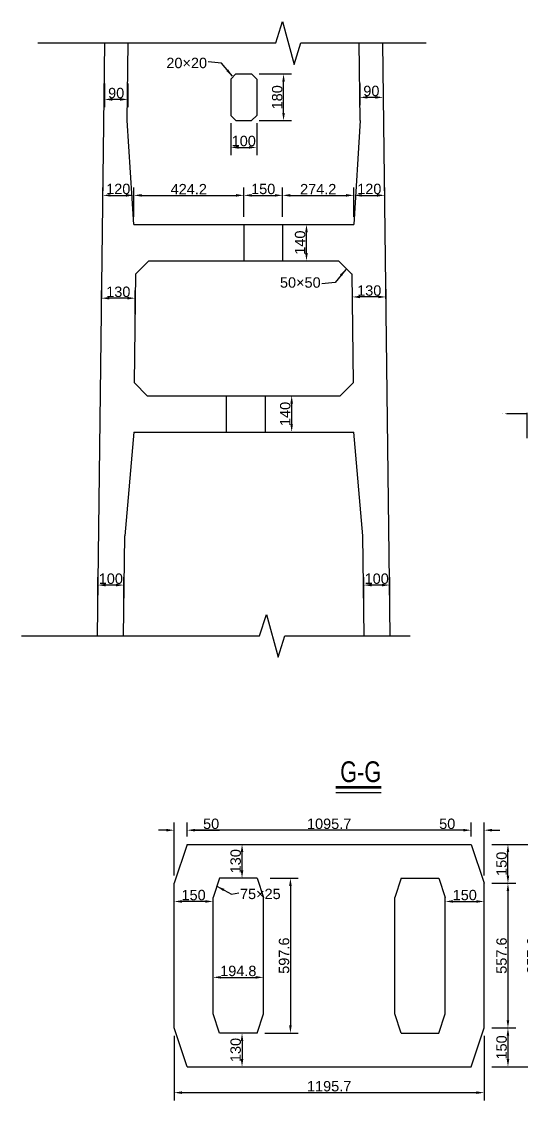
# Model space of a CAD drawing. Header units: millimetres. Extents: x 32645 to 210887, y 65210 to 90102.
# Drawn here: x 143691 to 153331, y 66458 to 87242 of the extents above; entities that cross this region are included whole.
import ezdxf

# ---------------------------------------------------------------- set-up
doc = ezdxf.new("R2010")
doc.units = ezdxf.units.MM
for name, color, linetype in [('1', 7, 'Continuous'), ('CYAN', 4, 'Continuous'), ('RED', 1, 'Continuous'), ('文本', 7, 'Continuous'), ('粗实线', 3, 'Continuous'), ('细实线', 7, 'Continuous')]:
    doc.layers.add(name, color=color, linetype=linetype)
doc.styles.get("Standard").update_dxf_attribs({"font": 'arial.ttf'})
doc.dimstyles.get("Standard").update_dxf_attribs({"dimtxt": 0.18, "dimasz": 0.18, "dimexe": 0.18, "dimexo": 0.0625, "dimgap": 0.09, "dimtad": 0, "dimtih": 1, "dimtoh": 1, "dimdec": 4, "dimzin": 0, "dimdsep": 46, "dimtxsty": 'Standard', "dimcen": 0.09, "dimadec": 0, "dimazin": 0, "dimtfac": 1, "dimtdec": 4, "dimtofl": 0, "dimtmove": 0, "dimatfit": 3, "dimfxl": 1, "dimtolj": 1, "dimtzin": 0, "dimarcsym": 0})
doc.dimstyles.new('大样STANDARD', dxfattribs={"dimscale": 100, "dimtxt": 2, "dimasz": 1.5, "dimexe": 1.5, "dimexo": 1.5, "dimgap": 0.2, "dimtad": 1, "dimdec": 1, "dimlfac": 0.2, "dimdsep": 46, "dimtxsty": 'Standard', "dimcen": 0, "dimclrd": 4, "dimclre": 4, "dimclrt": 4, "dimadec": 0, "dimazin": 0, "dimtfac": 1, "dimtdec": 1, "dimtofl": 0, "dimtmove": 0, "dimatfit": 3, "dimfxl": 1, "dimtolj": 1, "dimtzin": 0, "dimarcsym": 0})

# ---------------------------------------------------------------- blocks, each defined once
blk = doc.blocks.new('*D1277')
at = {"layer": 'CYAN', "color": 0, "lineweight": -2, "transparency": 16777216}
for p, q in [((153441, 79688), (153041, 79688)), ((153441, 79215), (153441, 79706)), ((153673, 79688), (153459, 79688)), ((153691, 79215), (153691, 79706))]:
    blk.add_line(p, q, dxfattribs=at)
at = {"layer": 'CYAN', "color": 0, "transparency": 16777216}
for points in [[(153459, 79691), (153459, 79685), (153441, 79688)], [(153673, 79691), (153673, 79685), (153691, 79688)]]:
    blk.add_solid(points, dxfattribs=at)
at = {"layer": 'DEFPOINTS', "color": 0, "transparency": 16777216}
for p in [(153441, 79688), (153441, 79209), (153691, 79209)]:
    blk.add_point(p, dxfattribs=at)
at = {"layer": 'CYAN', "color": 0, "transparency": 16777216, "insert": (152988, 79688), "char_height": 18, "attachment_point": 5}
blk.add_mtext('\\A1;50.0000', dxfattribs=at)
blk = doc.blocks.new('*D1293')
at = {"layer": '1', "color": 4, "lineweight": -2, "ltscale": 2, "transparency": 16777216}
for p, q in [((145232, 81602), (145232, 82063)), ((145732, 81913), (145382, 81913)), ((145882, 81602), (145882, 82063))]:
    blk.add_line(p, q, dxfattribs=at)
at = {"layer": '1', "color": 4, "ltscale": 2, "transparency": 16777216}
for points in [[(145382, 81938), (145382, 81888), (145232, 81913)], [(145732, 81938), (145732, 81888), (145882, 81913)]]:
    blk.add_solid(points, dxfattribs=at)
at = {"layer": 'DEFPOINTS', "color": 0, "ltscale": 2, "transparency": 16777216}
for p in [(145232, 81913), (145232, 81452), (145882, 81452)]:
    blk.add_point(p, dxfattribs=at)
at = {"layer": '1', "color": 4, "ltscale": 2, "transparency": 16777216, "insert": (145557, 82035), "char_height": 200, "attachment_point": 5}
blk.add_mtext('\\A1;130', dxfattribs=at)
blk = doc.blocks.new('*D1294')
at = {"layer": '1', "color": 4, "lineweight": -2, "ltscale": 2, "transparency": 16777216}
for p, q in [((148126, 80033), (149050, 80033)), ((148900, 79883), (148900, 79483)), ((148126, 79333), (149050, 79333))]:
    blk.add_line(p, q, dxfattribs=at)
at = {"layer": '1', "color": 4, "ltscale": 2, "transparency": 16777216}
for points in [[(148875, 79883), (148925, 79883), (148900, 80033)], [(148875, 79483), (148925, 79483), (148900, 79333)]]:
    blk.add_solid(points, dxfattribs=at)
at = {"layer": 'DEFPOINTS', "color": 0, "ltscale": 2, "transparency": 16777216}
for p in [(147976, 80033), (147976, 79333), (148900, 79333)]:
    blk.add_point(p, dxfattribs=at)
at = {"layer": '1', "color": 4, "ltscale": 2, "transparency": 16777216, "insert": (148777, 79683), "char_height": 200, "attachment_point": 5, "rotation": 90}
blk.add_mtext('\\A1;140', dxfattribs=at)
blk = doc.blocks.new('*D1295')
at = {"layer": '1', "color": 4, "lineweight": -2, "ltscale": 2, "transparency": 16777216}
for p, q in [((148676, 83333), (149336, 83333)), ((149186, 82783), (149186, 83183)), ((148676, 82633), (149336, 82633))]:
    blk.add_line(p, q, dxfattribs=at)
at = {"layer": '1', "color": 4, "ltscale": 2, "transparency": 16777216}
for points in [[(149161, 83183), (149211, 83183), (149186, 83333)], [(149161, 82783), (149211, 82783), (149186, 82633)]]:
    blk.add_solid(points, dxfattribs=at)
at = {"layer": 'DEFPOINTS', "color": 0, "ltscale": 2, "transparency": 16777216}
for p in [(148526, 83333), (149186, 83333), (148526, 82633)]:
    blk.add_point(p, dxfattribs=at)
at = {"layer": '1', "color": 4, "ltscale": 2, "transparency": 16777216, "insert": (149064, 82983), "char_height": 200, "attachment_point": 5, "rotation": 90}
blk.add_mtext('\\A1;140', dxfattribs=at)
blk = doc.blocks.new('*D1296')
at = {"layer": '1', "color": 4, "lineweight": -2, "ltscale": 2, "transparency": 16777216}
for p, q in [((150071, 81602), (150071, 82087)), ((150571, 81937), (150221, 81937)), ((150721, 81602), (150721, 82087))]:
    blk.add_line(p, q, dxfattribs=at)
at = {"layer": '1', "color": 4, "ltscale": 2, "transparency": 16777216}
for points in [[(150221, 81962), (150221, 81912), (150071, 81937)], [(150571, 81962), (150571, 81912), (150721, 81937)]]:
    blk.add_solid(points, dxfattribs=at)
at = {"layer": 'DEFPOINTS', "color": 0, "ltscale": 2, "transparency": 16777216}
for p in [(150071, 81937), (150071, 81452), (150721, 81452)]:
    blk.add_point(p, dxfattribs=at)
at = {"layer": '1', "color": 4, "ltscale": 2, "transparency": 16777216, "insert": (150396, 82059), "char_height": 200, "attachment_point": 5}
blk.add_mtext('\\A1;130', dxfattribs=at)
blk = doc.blocks.new('*D1297')
at = {"layer": '1', "color": 4, "lineweight": -2, "ltscale": 2, "transparency": 16777216}
for p, q in [((145163, 76050), (145163, 76536)), ((145663, 76050), (145663, 76536)), ((145513, 76386), (145313, 76386))]:
    blk.add_line(p, q, dxfattribs=at)
at = {"layer": '1', "color": 4, "ltscale": 2, "transparency": 16777216}
for points in [[(145313, 76411), (145313, 76361), (145163, 76386)], [(145513, 76411), (145513, 76361), (145663, 76386)]]:
    blk.add_solid(points, dxfattribs=at)
at = {"layer": 'DEFPOINTS', "color": 0, "ltscale": 2, "transparency": 16777216}
for p in [(145163, 76386), (145163, 75900), (145663, 75900)]:
    blk.add_point(p, dxfattribs=at)
at = {"layer": '1', "color": 4, "ltscale": 2, "transparency": 16777216, "insert": (145413, 76508), "char_height": 200, "attachment_point": 5}
blk.add_mtext('\\A1;100', dxfattribs=at)
blk = doc.blocks.new('*D1298')
at = {"layer": '1', "color": 4, "lineweight": -2, "ltscale": 2, "transparency": 16777216}
for p, q in [((150290, 76050), (150290, 76536)), ((150790, 76050), (150790, 76536)), ((150640, 76386), (150440, 76386))]:
    blk.add_line(p, q, dxfattribs=at)
at = {"layer": '1', "color": 4, "ltscale": 2, "transparency": 16777216}
for points in [[(150440, 76411), (150440, 76361), (150290, 76386)], [(150640, 76411), (150640, 76361), (150790, 76386)]]:
    blk.add_solid(points, dxfattribs=at)
at = {"layer": 'DEFPOINTS', "color": 0, "ltscale": 2, "transparency": 16777216}
for p in [(150290, 76386), (150290, 75900), (150790, 75900)]:
    blk.add_point(p, dxfattribs=at)
at = {"layer": '1', "color": 4, "ltscale": 2, "transparency": 16777216, "insert": (150540, 76508), "char_height": 200, "attachment_point": 5}
blk.add_mtext('\\A1;100', dxfattribs=at)
blk = doc.blocks.new('*D1299')
at = {"layer": '1', "color": 4, "lineweight": -2, "ltscale": 2, "transparency": 16777216}
for p, q in [((145291, 86046), (145291, 85592)), ((145741, 86046), (145741, 85592)), ((145591, 85742), (145441, 85742))]:
    blk.add_line(p, q, dxfattribs=at)
at = {"layer": '1', "color": 4, "ltscale": 2, "transparency": 16777216}
for points in [[(145441, 85767), (145441, 85717), (145291, 85742)], [(145591, 85767), (145591, 85717), (145741, 85742)]]:
    blk.add_solid(points, dxfattribs=at)
at = {"layer": 'DEFPOINTS', "color": 0, "ltscale": 2, "transparency": 16777216}
for p in [(145291, 86196), (145741, 86196), (145291, 85742)]:
    blk.add_point(p, dxfattribs=at)
at = {"layer": '1', "color": 4, "ltscale": 2, "transparency": 16777216, "insert": (145516, 85864), "char_height": 200, "attachment_point": 5}
blk.add_mtext('\\A1;90', dxfattribs=at)
blk = doc.blocks.new('*D1300')
at = {"layer": '1', "color": 4, "lineweight": -2, "ltscale": 2, "transparency": 16777216}
for p, q in [((150212, 86046), (150212, 85632)), ((150662, 86046), (150662, 85632)), ((150512, 85782), (150362, 85782))]:
    blk.add_line(p, q, dxfattribs=at)
at = {"layer": '1', "color": 4, "ltscale": 2, "transparency": 16777216}
for points in [[(150362, 85807), (150362, 85757), (150212, 85782)], [(150512, 85807), (150512, 85757), (150662, 85782)]]:
    blk.add_solid(points, dxfattribs=at)
at = {"layer": 'DEFPOINTS', "color": 0, "ltscale": 2, "transparency": 16777216}
for p in [(150212, 86196), (150662, 86196), (150212, 85782)]:
    blk.add_point(p, dxfattribs=at)
at = {"layer": '1', "color": 4, "ltscale": 2, "transparency": 16777216, "insert": (150437, 85904), "char_height": 200, "attachment_point": 5}
blk.add_mtext('\\A1;90', dxfattribs=at)
blk = doc.blocks.new('*D1301')
at = {"layer": '1', "color": 4, "lineweight": -2, "ltscale": 2, "transparency": 16777216}
for p, q in [((147726, 85283), (147726, 84668)), ((148226, 85283), (148226, 84668)), ((147876, 84818), (148076, 84818))]:
    blk.add_line(p, q, dxfattribs=at)
at = {"layer": '1', "color": 4, "ltscale": 2, "transparency": 16777216}
for points in [[(147876, 84843), (147876, 84793), (147726, 84818)], [(148076, 84843), (148076, 84793), (148226, 84818)]]:
    blk.add_solid(points, dxfattribs=at)
at = {"layer": 'DEFPOINTS', "color": 0, "ltscale": 2, "transparency": 16777216}
for p in [(147726, 85433), (148226, 85433), (148226, 84818)]:
    blk.add_point(p, dxfattribs=at)
at = {"layer": '1', "color": 4, "ltscale": 2, "transparency": 16777216, "insert": (147976, 84940), "char_height": 200, "attachment_point": 5}
blk.add_mtext('\\A1;100', dxfattribs=at)
blk = doc.blocks.new('*D1302')
at = {"layer": '1', "color": 4, "lineweight": -2, "ltscale": 2, "transparency": 16777216}
for p, q in [((148276, 86233), (148894, 86233)), ((148744, 85483), (148744, 86083)), ((148276, 85333), (148894, 85333))]:
    blk.add_line(p, q, dxfattribs=at)
at = {"layer": '1', "color": 4, "ltscale": 2, "transparency": 16777216}
for points in [[(148719, 86083), (148769, 86083), (148744, 86233)], [(148719, 85483), (148769, 85483), (148744, 85333)]]:
    blk.add_solid(points, dxfattribs=at)
at = {"layer": 'DEFPOINTS', "color": 0, "ltscale": 2, "transparency": 16777216}
for p in [(148126, 86233), (148744, 86233), (148126, 85333)]:
    blk.add_point(p, dxfattribs=at)
at = {"layer": '1', "color": 4, "ltscale": 2, "transparency": 16777216, "insert": (148622, 85783), "char_height": 200, "attachment_point": 5, "rotation": 90}
blk.add_mtext('\\A1;180', dxfattribs=at)
blk = doc.blocks.new('*D1317')
at = {"layer": '1', "color": 4, "lineweight": -2, "ltscale": 2, "transparency": 16777216}
for p, q in [((145256, 83483), (145256, 84044)), ((145856, 83483), (145856, 84044)), ((145406, 83894), (145706, 83894))]:
    blk.add_line(p, q, dxfattribs=at)
at = {"layer": '1', "color": 4, "ltscale": 2, "transparency": 16777216}
for points in [[(145406, 83919), (145406, 83869), (145256, 83894)], [(145706, 83919), (145706, 83869), (145856, 83894)]]:
    blk.add_solid(points, dxfattribs=at)
at = {"layer": 'DEFPOINTS', "color": 0, "ltscale": 2, "transparency": 16777216}
for p in [(145856, 83894), (145256, 83333), (145856, 83333)]:
    blk.add_point(p, dxfattribs=at)
at = {"layer": '1', "color": 4, "ltscale": 2, "transparency": 16777216, "insert": (145556, 84016), "char_height": 200, "attachment_point": 5}
blk.add_mtext('\\A1;120', dxfattribs=at)
blk = doc.blocks.new('*D1318')
at = {"layer": '1', "color": 4, "lineweight": -2, "ltscale": 2, "transparency": 16777216}
for p, q in [((145856, 83483), (145856, 84044)), ((147976, 83483), (147976, 84044)), ((146006, 83894), (147826, 83894))]:
    blk.add_line(p, q, dxfattribs=at)
at = {"layer": '1', "color": 4, "ltscale": 2, "transparency": 16777216}
for points in [[(146006, 83919), (146006, 83869), (145856, 83894)], [(147826, 83919), (147826, 83869), (147976, 83894)]]:
    blk.add_solid(points, dxfattribs=at)
at = {"layer": 'DEFPOINTS', "color": 0, "ltscale": 2, "transparency": 16777216}
for p in [(147976, 83894), (145856, 83333), (147976, 83333)]:
    blk.add_point(p, dxfattribs=at)
at = {"layer": '1', "color": 4, "ltscale": 2, "transparency": 16777216, "insert": (146916, 84014), "char_height": 200, "attachment_point": 5}
blk.add_mtext('\\A1;424.2', dxfattribs=at)
blk = doc.blocks.new('*D1319')
at = {"layer": '1', "color": 4, "lineweight": -2, "ltscale": 2, "transparency": 16777216}
for p, q in [((147976, 83483), (147976, 84044)), ((148726, 83483), (148726, 84044)), ((148126, 83894), (148576, 83894))]:
    blk.add_line(p, q, dxfattribs=at)
at = {"layer": '1', "color": 4, "ltscale": 2, "transparency": 16777216}
for points in [[(148126, 83919), (148126, 83869), (147976, 83894)], [(148576, 83919), (148576, 83869), (148726, 83894)]]:
    blk.add_solid(points, dxfattribs=at)
at = {"layer": 'DEFPOINTS', "color": 0, "ltscale": 2, "transparency": 16777216}
for p in [(148726, 83894), (147976, 83333), (148726, 83333)]:
    blk.add_point(p, dxfattribs=at)
at = {"layer": '1', "color": 4, "ltscale": 2, "transparency": 16777216, "insert": (148351, 84016), "char_height": 200, "attachment_point": 5}
blk.add_mtext('\\A1;150', dxfattribs=at)
blk = doc.blocks.new('*D1320')
at = {"layer": '1', "color": 4, "lineweight": -2, "ltscale": 2, "transparency": 16777216}
for p, q in [((148726, 83483), (148726, 84044)), ((150097, 83483), (150097, 84044)), ((148876, 83894), (149947, 83894))]:
    blk.add_line(p, q, dxfattribs=at)
at = {"layer": '1', "color": 4, "ltscale": 2, "transparency": 16777216}
for points in [[(148876, 83919), (148876, 83869), (148726, 83894)], [(149947, 83919), (149947, 83869), (150097, 83894)]]:
    blk.add_solid(points, dxfattribs=at)
at = {"layer": 'DEFPOINTS', "color": 0, "ltscale": 2, "transparency": 16777216}
for p in [(150097, 83894), (148726, 83333), (150097, 83333)]:
    blk.add_point(p, dxfattribs=at)
at = {"layer": '1', "color": 4, "ltscale": 2, "transparency": 16777216, "insert": (149412, 84014), "char_height": 200, "attachment_point": 5}
blk.add_mtext('\\A1;274.2', dxfattribs=at)
blk = doc.blocks.new('*D1321')
at = {"layer": '1', "color": 4, "lineweight": -2, "ltscale": 2, "transparency": 16777216}
for p, q in [((150097, 83483), (150097, 84044)), ((150697, 83483), (150697, 84044)), ((150247, 83894), (150547, 83894))]:
    blk.add_line(p, q, dxfattribs=at)
at = {"layer": '1', "color": 4, "ltscale": 2, "transparency": 16777216}
for points in [[(150247, 83919), (150247, 83869), (150097, 83894)], [(150547, 83919), (150547, 83869), (150697, 83894)]]:
    blk.add_solid(points, dxfattribs=at)
at = {"layer": 'DEFPOINTS', "color": 0, "ltscale": 2, "transparency": 16777216}
for p in [(150697, 83894), (150097, 83333), (150697, 83333)]:
    blk.add_point(p, dxfattribs=at)
at = {"layer": '1', "color": 4, "ltscale": 2, "transparency": 16777216, "insert": (150397, 84016), "char_height": 200, "attachment_point": 5}
blk.add_mtext('\\A1;120', dxfattribs=at)
blk = doc.blocks.new('*D1339')
at = {"layer": '1', "color": 4, "lineweight": -2, "transparency": 16777216}
for p, q in [((152763, 71391), (153221, 71391)), ((153071, 70791), (153071, 71241)), ((152763, 70641), (153221, 70641))]:
    blk.add_line(p, q, dxfattribs=at)
at = {"layer": '1', "color": 4, "transparency": 16777216}
for points in [[(153046, 71241), (153096, 71241), (153071, 71391)], [(153046, 70791), (153096, 70791), (153071, 70641)]]:
    blk.add_solid(points, dxfattribs=at)
at = {"layer": 'DEFPOINTS', "color": 0, "transparency": 16777216}
for p in [(152613, 71391), (153071, 71391), (152613, 70641)]:
    blk.add_point(p, dxfattribs=at)
at = {"layer": '1', "color": 4, "transparency": 16777216, "insert": (152949, 71016), "char_height": 200, "attachment_point": 5, "rotation": 90}
blk.add_mtext('\\A1;150', dxfattribs=at)
blk = doc.blocks.new('*D1340')
at = {"layer": '1', "color": 4, "lineweight": -2, "transparency": 16777216}
for p, q in [((152763, 70641), (153221, 70641)), ((153071, 70491), (153071, 68004)), ((152763, 67854), (153221, 67854))]:
    blk.add_line(p, q, dxfattribs=at)
at = {"layer": '1', "color": 4, "transparency": 16777216}
for points in [[(153046, 70491), (153096, 70491), (153071, 70641)], [(153046, 68004), (153096, 68004), (153071, 67854)]]:
    blk.add_solid(points, dxfattribs=at)
at = {"layer": 'DEFPOINTS', "color": 0, "transparency": 16777216}
for p in [(152613, 70641), (152613, 67854), (153071, 67854)]:
    blk.add_point(p, dxfattribs=at)
at = {"layer": '1', "color": 4, "transparency": 16777216, "insert": (152949, 69247), "char_height": 200, "attachment_point": 5, "rotation": 90}
blk.add_mtext('\\A1;557.6', dxfattribs=at)
blk = doc.blocks.new('*D1341')
at = {"layer": '1', "color": 4, "lineweight": -2, "transparency": 16777216}
for p, q in [((152763, 67854), (153221, 67854)), ((153071, 67704), (153071, 67254)), ((152763, 67104), (153221, 67104))]:
    blk.add_line(p, q, dxfattribs=at)
at = {"layer": '1', "color": 4, "transparency": 16777216}
for points in [[(153046, 67704), (153096, 67704), (153071, 67854)], [(153046, 67254), (153096, 67254), (153071, 67104)]]:
    blk.add_solid(points, dxfattribs=at)
at = {"layer": 'DEFPOINTS', "color": 0, "transparency": 16777216}
for p in [(152613, 67854), (152613, 67104), (153071, 67104)]:
    blk.add_point(p, dxfattribs=at)
at = {"layer": '1', "color": 4, "transparency": 16777216, "insert": (152949, 67479), "char_height": 200, "attachment_point": 5, "rotation": 90}
blk.add_mtext('\\A1;150', dxfattribs=at)
blk = doc.blocks.new('*D1342')
at = {"layer": '1', "color": 4, "lineweight": -2, "transparency": 16777216}
for p, q in [((152763, 71391), (153813, 71391)), ((153663, 71241), (153663, 67254)), ((152763, 67104), (153813, 67104))]:
    blk.add_line(p, q, dxfattribs=at)
at = {"layer": '1', "color": 4, "transparency": 16777216}
for points in [[(153638, 71241), (153688, 71241), (153663, 71391)], [(153638, 67254), (153688, 67254), (153663, 67104)]]:
    blk.add_solid(points, dxfattribs=at)
at = {"layer": 'DEFPOINTS', "color": 0, "transparency": 16777216}
for p in [(152613, 71391), (152613, 67104), (153663, 67104)]:
    blk.add_point(p, dxfattribs=at)
at = {"layer": '1', "color": 4, "transparency": 16777216, "insert": (153541, 69247), "char_height": 200, "attachment_point": 5, "rotation": 90}
blk.add_mtext('\\A1;857.6', dxfattribs=at)
blk = doc.blocks.new('*D1343')
at = {"layer": '1', "color": 4, "lineweight": -2, "transparency": 16777216}
for p, q in [((152363, 71541), (152363, 71814)), ((152613, 70791), (152613, 71814)), ((152213, 71664), (151737, 71664)), ((152763, 71664), (152913, 71664))]:
    blk.add_line(p, q, dxfattribs=at)
at = {"layer": '1', "color": 4, "transparency": 16777216}
for points in [[(152213, 71689), (152213, 71639), (152363, 71664)], [(152763, 71689), (152763, 71639), (152613, 71664)]]:
    blk.add_solid(points, dxfattribs=at)
at = {"layer": 'DEFPOINTS', "color": 0, "transparency": 16777216}
for p in [(152363, 71664), (152363, 71391), (152613, 70641)]:
    blk.add_point(p, dxfattribs=at)
at = {"layer": '1', "color": 4, "transparency": 16777216, "insert": (151900, 71786), "char_height": 200, "attachment_point": 5}
blk.add_mtext('\\A1;50', dxfattribs=at)
blk = doc.blocks.new('*D1344')
at = {"layer": '1', "color": 4, "lineweight": -2, "transparency": 16777216}
for p, q in [((146884, 71541), (146884, 71814)), ((152363, 71541), (152363, 71814)), ((152213, 71664), (147034, 71664))]:
    blk.add_line(p, q, dxfattribs=at)
at = {"layer": '1', "color": 4, "transparency": 16777216}
for points in [[(147034, 71689), (147034, 71639), (146884, 71664)], [(152213, 71689), (152213, 71639), (152363, 71664)]]:
    blk.add_solid(points, dxfattribs=at)
at = {"layer": 'DEFPOINTS', "color": 0, "transparency": 16777216}
for p in [(146884, 71664), (146884, 71391), (152363, 71391)]:
    blk.add_point(p, dxfattribs=at)
at = {"layer": '1', "color": 4, "transparency": 16777216, "insert": (149623, 71786), "char_height": 200, "attachment_point": 5}
blk.add_mtext('\\A1;1095.7', dxfattribs=at)
blk = doc.blocks.new('*D1345')
at = {"layer": '1', "color": 4, "lineweight": -2, "transparency": 16777216}
for p, q in [((146634, 70791), (146634, 71814)), ((146884, 71541), (146884, 71814)), ((146484, 71664), (146334, 71664)), ((147034, 71664), (147510, 71664))]:
    blk.add_line(p, q, dxfattribs=at)
at = {"layer": '1', "color": 4, "transparency": 16777216}
for points in [[(146484, 71689), (146484, 71639), (146634, 71664)], [(147034, 71689), (147034, 71639), (146884, 71664)]]:
    blk.add_solid(points, dxfattribs=at)
at = {"layer": 'DEFPOINTS', "color": 0, "transparency": 16777216}
for p in [(146884, 71664), (146884, 71391), (146634, 70641)]:
    blk.add_point(p, dxfattribs=at)
at = {"layer": '1', "color": 4, "transparency": 16777216, "insert": (147347, 71786), "char_height": 200, "attachment_point": 5}
blk.add_mtext('\\A1;50', dxfattribs=at)
blk = doc.blocks.new('*D1346')
at = {"layer": '1', "color": 4, "lineweight": -2, "transparency": 16777216}
for p, q in [((146634, 67704), (146634, 66458)), ((152613, 67704), (152613, 66458)), ((146784, 66608), (152463, 66608))]:
    blk.add_line(p, q, dxfattribs=at)
at = {"layer": '1', "color": 4, "transparency": 16777216}
for points in [[(146784, 66633), (146784, 66583), (146634, 66608)], [(152463, 66633), (152463, 66583), (152613, 66608)]]:
    blk.add_solid(points, dxfattribs=at)
at = {"layer": 'DEFPOINTS', "color": 0, "transparency": 16777216}
for p in [(146634, 67854), (152613, 67854), (152613, 66608)]:
    blk.add_point(p, dxfattribs=at)
at = {"layer": '1', "color": 4, "transparency": 16777216, "insert": (149623, 66730), "char_height": 200, "attachment_point": 5}
blk.add_mtext('\\A1;1195.7', dxfattribs=at)
blk = doc.blocks.new('*D1347')
at = {"layer": '1', "color": 4, "lineweight": -2, "transparency": 16777216}
blk.add_line((147534, 68829), (148208, 68829), dxfattribs=at)
at = {"layer": '1', "color": 4, "transparency": 16777216}
for points in [[(147534, 68854), (147534, 68804), (147384, 68829)], [(148208, 68854), (148208, 68804), (148358, 68829)]]:
    blk.add_solid(points, dxfattribs=at)
at = {"layer": 'DEFPOINTS', "color": 0, "transparency": 16777216}
for p in [(147384, 68829), (148358, 68829), (148358, 68829)]:
    blk.add_point(p, dxfattribs=at)
at = {"layer": '1', "color": 4, "transparency": 16777216, "insert": (147871, 68951), "char_height": 200, "attachment_point": 5}
blk.add_mtext('\\A1;194.8', dxfattribs=at)
blk = doc.blocks.new('*D1348')
at = {"layer": '1', "color": 4, "lineweight": -2, "transparency": 16777216}
for p, q in [((148488, 70741), (149026, 70741)), ((148876, 70591), (148876, 67904)), ((148383, 67754), (149026, 67754))]:
    blk.add_line(p, q, dxfattribs=at)
at = {"layer": '1', "color": 4, "transparency": 16777216}
for points in [[(148851, 70591), (148901, 70591), (148876, 70741)], [(148851, 67904), (148901, 67904), (148876, 67754)]]:
    blk.add_solid(points, dxfattribs=at)
at = {"layer": 'DEFPOINTS', "color": 0, "transparency": 16777216}
for p in [(148338, 70741), (148233, 67754), (148876, 67754)]:
    blk.add_point(p, dxfattribs=at)
at = {"layer": '1', "color": 4, "transparency": 16777216, "insert": (148754, 69247), "char_height": 200, "attachment_point": 5, "rotation": 90}
blk.add_mtext('\\A1;597.6', dxfattribs=at)
blk = doc.blocks.new('*D1349')
at = {"layer": '1', "color": 4, "lineweight": -2, "transparency": 16777216}
blk.add_line((147234, 70291), (146784, 70291), dxfattribs=at)
at = {"layer": '1', "color": 4, "transparency": 16777216}
for points in [[(146784, 70316), (146784, 70266), (146634, 70291)], [(147234, 70316), (147234, 70266), (147384, 70291)]]:
    blk.add_solid(points, dxfattribs=at)
at = {"layer": 'DEFPOINTS', "color": 0, "transparency": 16777216}
for p in [(146634, 70291), (146634, 70291), (147384, 70291)]:
    blk.add_point(p, dxfattribs=at)
at = {"layer": '1', "color": 4, "transparency": 16777216, "insert": (147009, 70413), "char_height": 200, "attachment_point": 5}
blk.add_mtext('\\A1;150', dxfattribs=at)
blk = doc.blocks.new('*D1350')
at = {"layer": '1', "color": 4, "lineweight": -2, "transparency": 16777216}
blk.add_line((147943, 70891), (147943, 71241), dxfattribs=at)
at = {"layer": '1', "color": 4, "transparency": 16777216}
for points in [[(147918, 71241), (147968, 71241), (147943, 71391)], [(147918, 70891), (147968, 70891), (147943, 70741)]]:
    blk.add_solid(points, dxfattribs=at)
at = {"layer": 'DEFPOINTS', "color": 0, "transparency": 16777216}
for p in [(147943, 71391), (147943, 71391), (147943, 70741)]:
    blk.add_point(p, dxfattribs=at)
at = {"layer": '1', "color": 4, "transparency": 16777216, "insert": (147821, 71066), "char_height": 200, "attachment_point": 5, "rotation": 90}
blk.add_mtext('\\A1;130', dxfattribs=at)
blk = doc.blocks.new('*D1351')
at = {"layer": '1', "color": 4, "lineweight": -2, "transparency": 16777216}
blk.add_line((147943, 67604), (147943, 67254), dxfattribs=at)
at = {"layer": '1', "color": 4, "transparency": 16777216}
for points in [[(147918, 67604), (147968, 67604), (147943, 67754)], [(147918, 67254), (147968, 67254), (147943, 67104)]]:
    blk.add_solid(points, dxfattribs=at)
at = {"layer": 'DEFPOINTS', "color": 0, "transparency": 16777216}
for p in [(147943, 67754), (147943, 67104), (147943, 67104)]:
    blk.add_point(p, dxfattribs=at)
at = {"layer": '1', "color": 4, "transparency": 16777216, "insert": (147821, 67429), "char_height": 200, "attachment_point": 5, "rotation": 90}
blk.add_mtext('\\A1;130', dxfattribs=at)
blk = doc.blocks.new('*D1352')
at = {"layer": '1', "color": 4, "lineweight": -2, "transparency": 16777216}
blk.add_line((152013, 70291), (152463, 70291), dxfattribs=at)
at = {"layer": '1', "color": 4, "transparency": 16777216}
for points in [[(152013, 70316), (152013, 70266), (151863, 70291)], [(152463, 70316), (152463, 70266), (152613, 70291)]]:
    blk.add_solid(points, dxfattribs=at)
at = {"layer": 'DEFPOINTS', "color": 0, "transparency": 16777216}
for p in [(151863, 70291), (152613, 70291), (152613, 70291)]:
    blk.add_point(p, dxfattribs=at)
at = {"layer": '1', "color": 4, "transparency": 16777216, "insert": (152238, 70413), "char_height": 200, "attachment_point": 5}
blk.add_mtext('\\A1;150', dxfattribs=at)

msp = doc.modelspace()

# ---------------------------------------------------------------- linework, layer by layer
at = {"layer": '1', "color": 1}
for p, q in [((147726.44885, 86133.14542), (147826.44885, 86233.14542)), ((147726.44885, 86133.14542), (147826.44885, 86233.14542)), ((147726.44885, 86133.14542), (147726.44885, 85433.14542)), ((147726.44885, 86133.14542), (147726.44885, 85433.14542)), ((147826.44885, 86233.14542), (148126.44885, 86233.14542)), ((147826.44885, 86233.14542), (148126.44885, 86233.14542)), ((148226.44885, 86133.14542), (148126.44885, 86233.14542)), ((148226.44885, 86133.14542), (148126.44885, 86233.14542)), ((148226.44885, 86133.14542), (148226.44885, 85433.14542)), ((148226.44885, 86133.14542), (148226.44885, 85433.14542)), ((147826.44885, 85333.14542), (147726.44885, 85433.14542)), ((147826.44885, 85333.14542), (147726.44885, 85433.14542)), ((148226.44885, 85433.14542), (148126.44885, 85333.14542)), ((148226.44885, 85433.14542), (148126.44885, 85333.14542)), ((147826.44885, 85333.14542), (148126.44885, 85333.14542)), ((147826.44885, 85333.14542), (148126.44885, 85333.14542)), ((145855.12163, 83333.14542), (150097.77608, 83333.14542)), ((145855.60518, 83333.14542), (150097.29253, 83333.14542)), ((147976.44885, 83333.14542), (147976.44885, 82633.14542)), ((148726.44885, 83333.14542), (148726.44885, 82633.14542)), ((146146.92031, 82633.14542), (145896.92031, 82383.14542)), ((146146.92031, 82633.14542), (149805.97739, 82633.14542)), ((150055.97739, 82383.14542), (149805.97739, 82633.14542)), ((146114.66225, 80033.14542), (149838.23546, 80033.14542)), ((147642.94885, 79333.14542), (147642.94885, 80033.14542)), ((148392.94885, 79333.14542), (148392.94885, 80033.14542)), ((145855.97739, 79333.14542), (145681.16349, 77333.14542)), ((145855.97739, 79333.14542), (145681.16349, 77333.14542)), ((145855.97739, 79333.14542), (150096.92032, 79333.14542)), ((145855.97739, 79333.14542), (150096.92032, 79333.14542)), ((150271.73421, 77333.14542), (150096.92032, 79333.14542)), ((145657.27799, 75407.97456), (145681.16349, 77333.14542)), ((150295.61971, 75407.97456), (150271.73421, 77333.14542)), ((146884.22154, 71391.37606), (146634.22154, 70641.37606)), ((146884.22154, 71391.37606), (152362.62154, 71391.37606)), ((152362.62154, 71391.37606), (152612.62154, 70641.37606)), ((147509.22154, 70741.37606), (147384.22154, 70366.37606)), ((148233.32154, 70741.37606), (147509.22154, 70741.37606)), ((148233.32154, 70741.37606), (148358.32154, 70366.37606)), ((151013.52154, 70741.37606), (150888.52154, 70366.37606)), ((151013.52154, 70741.37606), (151737.62154, 70741.37606)), ((151737.62154, 70741.37606), (151862.62154, 70366.37606)), ((146634.22154, 67853.57606), (146634.22154, 70641.37606)), ((152612.62154, 67853.57606), (152612.62154, 70641.37606)), ((147384.22154, 68128.57606), (147384.22154, 70366.37606)), ((148358.32154, 68128.57606), (148358.32154, 70366.37606)), ((150888.52154, 68128.57606), (150888.52154, 70366.37606)), ((151862.62154, 68128.57606), (151862.62154, 70366.37606)), ((147509.22154, 67753.57606), (147384.22154, 68128.57606)), ((148233.32154, 67753.57606), (148358.32154, 68128.57606)), ((151013.52154, 67753.57606), (150888.52154, 68128.57606)), ((151737.62154, 67753.57606), (151862.62154, 68128.57606)), ((146884.22154, 67103.57606), (146634.22154, 67853.57606)), ((152362.62154, 67103.57606), (152612.62154, 67853.57606)), ((148233.32154, 67753.57606), (147509.22154, 67753.57606)), ((151013.52154, 67753.57606), (151737.62154, 67753.57606)), ((146884.22154, 67103.57606), (152362.62154, 67103.57606))]:
    msp.add_line(p, q, dxfattribs=at)
at = {"layer": 'RED', "linetype": 'Continuous'}
for p, q in [((145157.27799, 75407.97456), (145298.98356, 86829.44328)), ((145730.41907, 85333.14542), (145748.98356, 86829.44328)), ((150222.47863, 85333.14542), (150203.91414, 86829.44328)), ((150653.91414, 86829.44328), (150795.61971, 75407.97456)), ((145855.60518, 83333.14542), (145730.41907, 85333.14542)), ((150222.47863, 85333.14542), (150097.29253, 83333.14542)), ((145867.76399, 80283.14542), (145893.77961, 82380.00472)), ((150059.11809, 82380.00472), (150085.13372, 80283.14542)), ((146114.66225, 80033.14542), (145867.76399, 80283.14542)), ((150085.13372, 80283.14542), (149838.23546, 80033.14542))]:
    msp.add_line(p, q, dxfattribs=at)
at = {"layer": '文本', "color": 0}
msp.add_line((149751.53671, 72390.56125), (150628.18623, 72390.56125), dxfattribs=at)
at = {"layer": '粗实线'}
msp.add_lwpolyline([(149751.53671, 72490.56125, 50, 50, 0), (150628.18623, 72490.56125, 24.5, 24.5, 0)], format="xyseb", dxfattribs=at)
at = {"layer": '细实线', "color": 4}
for points in [[(144002.61028, 86829.44328), (148591.83357, 86829.44328), (148723.08357, 87241.94328), (148948.08357, 86416.94328), (149079.33357, 86829.44328), (151496.14725, 86829.44328)], [(143691.33502, 75407.97456), (148280.55832, 75407.97456), (148411.80832, 75820.47456), (148636.80832, 74995.47456), (148768.05832, 75407.97456), (151184.87199, 75407.97456)]]:
    msp.add_lwpolyline(points, dxfattribs=at)

# ---------------------------------------------------------------- texts
at = {"layer": '1', "color": 4, "char_height": 200}
for s, insert, attachment_point in [('20×20', (147268.16515, 86341.77902), 9), ('50×50', (149458.95189, 82315.07209), 3), ('75×25', (147903.71039, 70333.21574), 7)]:
    msp.add_mtext(s, dxfattribs=dict(at, insert=insert, attachment_point=attachment_point))
at = {"layer": '文本', "width": 0.75}
msp.add_text('G-G', height=400, dxfattribs=at).set_placement((149836.35564, 72590.56125))

# ---------------------------------------------------------------- dimensions: what is measured, and where the dimension line sits
at = {"layer": '1', "color": 2, "ltscale": 2}
for base, p1, p2, picture, middle in [((145291.12722, 85741.57462), (145741.12722, 86196.22234), (145291.12722, 86196.22234), '*D1299', (145516.12722, 85863.68922)), ((150211.77048, 85781.92984), (150661.77048, 86196.22234), (150211.77048, 86196.22234), '*D1300', (150436.77048, 85904.04443)), ((148226.44885, 84817.87935), (147726.44885, 85433.14542), (148226.44885, 85433.14542), '*D1301', (147976.44885, 84939.99395)), ((145855.60518, 83894.06066), (145255.60518, 83333.14542), (145855.60518, 83333.14542), '*D1317', (145555.60518, 84016.17526)), ((145232.26246, 81913.22234), (145882.26246, 81451.72234), (145232.26246, 81451.72234), '*D1293', (145557.26246, 82035.40515)), ((150070.63525, 81937.22234), (150720.63525, 81451.72234), (150070.63525, 81451.72234), '*D1296', (150395.63525, 82059.40515)), ((145163.38529, 76385.72234), (145663.38529, 75900.22234), (145163.38529, 75900.22234), '*D1297', (145413.38529, 76507.83694)), ((150289.51242, 76385.72234), (150789.51242, 75900.22234), (150289.51242, 75900.22234), '*D1298', (150539.51242, 76507.83694))]:
    dim = msp.add_linear_dim(base=base, p1=p1, p2=p2, dimstyle='大样STANDARD', dxfattribs=at)
    dim.commit()
    dim.dimension.update_dxf_attribs({"geometry": picture, "text_midpoint": middle})
for base, p1, p2, picture, middle in [((148744.41754, 86233.14542), (148126.44885, 85333.14542), (148126.44885, 86233.14542), '*D1302', (148622.30294, 85783.14542)), ((149186.05353, 83333.14542), (148526.44885, 82633.14542), (148526.44885, 83333.14542), '*D1295', (149063.93893, 82983.14542)), ((148899.55353, 79333.14542), (147976.44885, 80033.14542), (147976.44885, 79333.14542), '*D1294', (148777.43893, 79683.14542))]:
    dim = msp.add_linear_dim(base=base, p1=p1, p2=p2, angle=90, dimstyle='大样STANDARD', dxfattribs=at)
    dim.commit()
    dim.dimension.update_dxf_attribs({"geometry": picture, "text_midpoint": middle})
for base, p1, p2, picture, middle in [((147976.44885, 83894.06066), (145855.60518, 83333.14542), (147976.44885, 83333.14542), '*D1318', (146916.02701, 84014.46994)), ((148726.44885, 83894.06066), (147976.44885, 83333.14542), (148726.44885, 83333.14542), '*D1319', (148351.44885, 84016.17526)), ((150097.29253, 83894.06066), (148726.44885, 83333.14542), (150097.29253, 83333.14542), '*D1320', (149411.87069, 84014.46994)), ((150697.29253, 83894.06066), (150097.29253, 83333.14542), (150697.29253, 83333.14542), '*D1321', (150397.29253, 84016.17526))]:
    dim = msp.add_linear_dim(base=base, p1=p1, p2=p2, dimstyle='大样STANDARD', override={"dimtmove": 1}, dxfattribs=at)
    dim.commit()
    dim.dimension.update_dxf_attribs({"geometry": picture, "text_midpoint": middle})
at = {"layer": '1', "color": 1}
for base, p1, p2, angle, picture, middle in [((146884.22154, 71664.23511), (146634.22154, 70641.37606), (146884.22154, 71391.37606), 180, '*D1345', (147347.12741, 71786.34971)), ((153070.89812, 71391.37606), (152612.62154, 70641.37606), (152612.62154, 71391.37606), 90, '*D1339', (152948.78352, 71016.37606)), ((153070.89812, 67103.57606), (152612.62154, 67853.57606), (152612.62154, 67103.57606), 270, '*D1341', (152948.78352, 67478.57606))]:
    dim = msp.add_linear_dim(base=base, p1=p1, p2=p2, angle=angle, dimstyle='大样STANDARD', dxfattribs=at)
    dim.commit()
    dim.dimension.update_dxf_attribs({"geometry": picture, "text_midpoint": middle})
at = {"layer": '1', "color": 4}
for base, p1, p2, picture, middle in [((146884.22154, 71664.23511), (152362.62154, 71391.37606), (146884.22154, 71391.37606), '*D1344', (149623.42154, 71786.34971)), ((146634.22154, 70291.37606), (147384.22154, 70291.37606), (146634.22154, 70291.37606), '*D1349', (147009.22154, 70413.49066)), ((152612.62154, 70291.37606), (151862.62154, 70291.37606), (152612.62154, 70291.37606), '*D1352', (152237.62154, 70413.49066)), ((148358.32154, 68828.57606), (147384.22154, 68828.57606), (148358.32154, 68828.57606), '*D1347', (147871.27154, 68950.69066)), ((152612.62154, 66607.91738), (146634.22154, 67853.57606), (152612.62154, 67853.57606), '*D1346', (149623.42154, 66730.03198))]:
    dim = msp.add_linear_dim(base=base, p1=p1, p2=p2, dimstyle='大样STANDARD', dxfattribs=at)
    dim.commit()
    dim.dimension.update_dxf_attribs({"geometry": picture, "text_midpoint": middle})
at = {"layer": '1', "color": 1}
dim = msp.add_linear_dim(base=(152362.62154, 71664.23511), p1=(152612.62154, 70641.37606), p2=(152362.62154, 71391.37606), dimstyle='大样STANDARD', dxfattribs=at)
dim.commit()
dim.dimension.update_dxf_attribs({"geometry": '*D1343', "text_midpoint": (151899.71568, 71786.34971)})
at = {"layer": '1', "color": 4}
for base, p1, p2, picture, middle in [((147943.14775, 71391.37606), (147943.14775, 70741.37606), (147943.14775, 71391.37606), '*D1350', (147820.96494, 71066.37606)), ((153662.9075, 67103.57606), (152612.62154, 71391.37606), (152612.62154, 67103.57606), '*D1342', (153540.79291, 69247.47606)), ((148876.14937, 67753.57606), (148337.67396, 70741.37606), (148233.32154, 67753.57606), '*D1348', (148754.03477, 69247.47606)), ((153070.89812, 67853.57606), (152612.62154, 70641.37606), (152612.62154, 67853.57606), '*D1340', (152948.78352, 69247.47606)), ((147943.14775, 67103.57606), (147943.14775, 67753.57606), (147943.14775, 67103.57606), '*D1351', (147820.96494, 67428.57606))]:
    dim = msp.add_linear_dim(base=base, p1=p1, p2=p2, angle=90, dimstyle='大样STANDARD', dxfattribs=at)
    dim.commit()
    dim.dimension.update_dxf_attribs({"geometry": picture, "text_midpoint": middle})
at = {"layer": 'CYAN', "color": 4}
dim = msp.add_linear_dim(base=(153441.19096, 79688.10341), p1=(153691.19096, 79208.88155), p2=(153441.19096, 79208.88155), dimstyle='Standard', override={"dimscale": 100, "dimlfac": 0.2}, dxfattribs=at)
dim.commit()
dim.dimension.update_dxf_attribs({"geometry": '*D1277', "text_midpoint": (152988.08285, 79688.10341), "dimtype": 160})

# ---------------------------------------------------------------- leaders
at = {"layer": '1', "color": 1, "annotation_type": 0, "has_hookline": 1, "hookline_direction": 1}
for points in [[(147756.39165, 86188.3139), (147545.08268, 86441.77902), (147288.16515, 86466.77902)], [(149947.17839, 82468.53721), (149735.86942, 82215.07209), (149478.95189, 82190.07209)]]:
    msp.add_leader(points, dimstyle='大样STANDARD', override={"dimgap": 0.2, "dimtad": 0}, dxfattribs=at)
at = {"layer": '1', "color": 4, "annotation_type": 0, "has_hookline": 1, "hookline_direction": 0}
msp.add_leader([(147460.10782, 70583.38195), (147737.71039, 70433.21574), (147883.71039, 70458.21574)], dimstyle='大样STANDARD', override={"dimgap": 0.2, "dimtad": 0}, dxfattribs=at)

doc.saveas('drawing.dxf')
